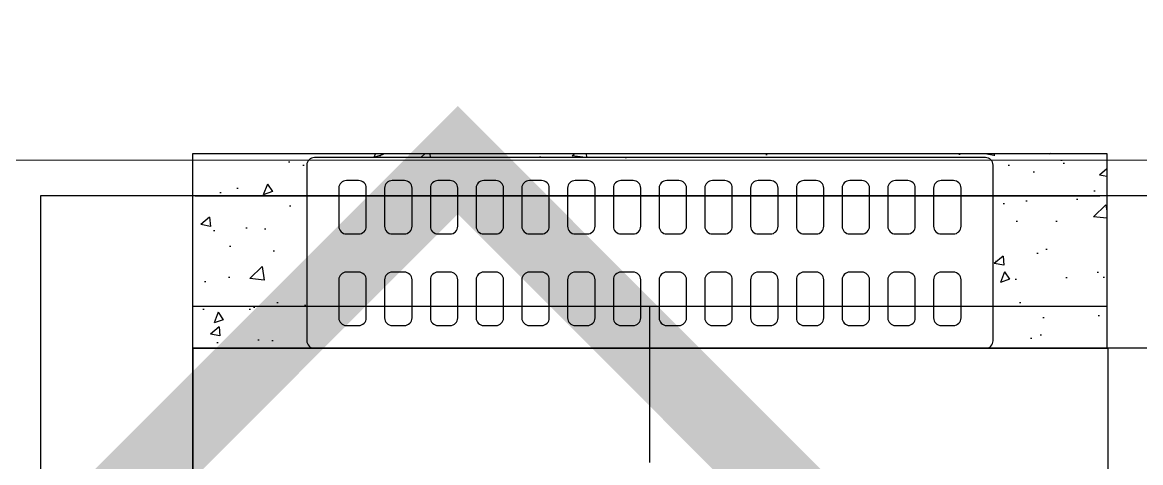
# Model space of a CAD drawing. Header units: millimetres. Extents: x -157642 to 241542, y -22875 to 31024.
# Drawn here: x -54474 to -53008, y 14725 to 15302 of the extents above; entities that cross this region are included whole.
import ezdxf

# ---------------------------------------------------------------- set-up
doc = ezdxf.new("R2010")
doc.units = ezdxf.units.MM
doc.header["$LTSCALE"] = 100
doc.header["$MEASUREMENT"] = 0
doc.linetypes.add('DASHEDX2', pattern=[1.5, 1, -0.5])
for name, color, linetype in [('2', 2, 'Continuous'), ('8', 8, 'Continuous'), ('DBAO', 1, 'Continuous')]:
    doc.layers.add(name, color=color, linetype=linetype)
doc.layers.add('3.Curb', color=6, linetype='Continuous', lineweight=15)
doc.layers.add('4', color=4, linetype='DASHEDX2', transparency=0.1)

# ---------------------------------------------------------------- blocks, each defined once
blk = doc.blocks.new('luoigang')
at = {"layer": 'DBAO'}
for points in [[(-112.5, -14.38, 0.414214), (-111.25, -15.62), (-1.25, -15.62, 0.414214), (0, -14.38), (0, 14.38, 0.414214), (-1.25, 15.62), (-111.25, 15.62, 0.414214), (-112.5, 14.38)], [(-107.25, 4.39, 0.414214), (-106, 3.14), (-104, 3.14, 0.414214), (-102.75, 4.39), (-102.75, 10.64, 0.414214), (-104, 11.89), (-106, 11.89, 0.414214), (-107.25, 10.64)], [(-99.75, 4.39, 0.414214), (-98.5, 3.14), (-96.5, 3.14, 0.414214), (-95.25, 4.39), (-95.25, 10.64, 0.414214), (-96.5, 11.89), (-98.5, 11.89, 0.414214), (-99.75, 10.64)], [(-92.25, 4.39, 0.414214), (-91, 3.14), (-89, 3.14, 0.414214), (-87.75, 4.39), (-87.75, 10.64, 0.414214), (-89, 11.89), (-91, 11.89, 0.414214), (-92.25, 10.64)], [(-84.75, 4.39, 0.414214), (-83.5, 3.14), (-81.5, 3.14, 0.414214), (-80.25, 4.39), (-80.25, 10.64, 0.414214), (-81.5, 11.89), (-83.5, 11.89, 0.414214), (-84.75, 10.64)], [(-77.25, 4.39, 0.414214), (-76, 3.14), (-74, 3.14, 0.414214), (-72.75, 4.39), (-72.75, 10.64, 0.414214), (-74, 11.89), (-76, 11.89, 0.414214), (-77.25, 10.64)], [(-69.75, 4.39, 0.414214), (-68.5, 3.14), (-66.5, 3.14, 0.414214), (-65.25, 4.39), (-65.25, 10.64, 0.414214), (-66.5, 11.89), (-68.5, 11.89, 0.414214), (-69.75, 10.64)], [(-62.25, 4.39, 0.414214), (-61, 3.14), (-59, 3.14, 0.414214), (-57.75, 4.39), (-57.75, 10.64, 0.414214), (-59, 11.89), (-61, 11.89, 0.414214), (-62.25, 10.64)], [(-54.75, 4.39, 0.414214), (-53.5, 3.14), (-51.5, 3.14, 0.414214), (-50.25, 4.39), (-50.25, 10.64, 0.414214), (-51.5, 11.89), (-53.5, 11.89, 0.414214), (-54.75, 10.64)], [(-47.25, 4.39, 0.414214), (-46, 3.14), (-44, 3.14, 0.414214), (-42.75, 4.39), (-42.75, 10.64, 0.414214), (-44, 11.89), (-46, 11.89, 0.414214), (-47.25, 10.64)], [(-39.75, 4.39, 0.414214), (-38.5, 3.14), (-36.5, 3.14, 0.414214), (-35.25, 4.39), (-35.25, 10.64, 0.414214), (-36.5, 11.89), (-38.5, 11.89, 0.414214), (-39.75, 10.64)], [(-32.25, 4.39, 0.414214), (-31, 3.14), (-29, 3.14, 0.414214), (-27.75, 4.39), (-27.75, 10.64, 0.414214), (-29, 11.89), (-31, 11.89, 0.414214), (-32.25, 10.64)], [(-24.75, 4.39, 0.414214), (-23.5, 3.14), (-21.5, 3.14, 0.414214), (-20.25, 4.39), (-20.25, 10.64, 0.414214), (-21.5, 11.89), (-23.5, 11.89, 0.414214), (-24.75, 10.64)], [(-17.25, 4.39, 0.414214), (-16, 3.14), (-14, 3.14, 0.414214), (-12.75, 4.39), (-12.75, 10.64, 0.414214), (-14, 11.89), (-16, 11.89, 0.414214), (-17.25, 10.64)], [(-9.75, 4.39, 0.414214), (-8.5, 3.14), (-6.5, 3.14, 0.414214), (-5.25, 4.39), (-5.25, 10.64, 0.414214), (-6.5, 11.89), (-8.5, 11.89, 0.414214), (-9.75, 10.64)], [(-107.25, -10.61, 0.414214), (-106, -11.86), (-104, -11.86, 0.414214), (-102.75, -10.61), (-102.75, -4.36, 0.414214), (-104, -3.11), (-106, -3.11, 0.414214), (-107.25, -4.36)], [(-99.75, -10.61, 0.414214), (-98.5, -11.86), (-96.5, -11.86, 0.414214), (-95.25, -10.61), (-95.25, -4.36, 0.414214), (-96.5, -3.11), (-98.5, -3.11, 0.414214), (-99.75, -4.36)], [(-92.25, -10.61, 0.414214), (-91, -11.86), (-89, -11.86, 0.414214), (-87.75, -10.61), (-87.75, -4.36, 0.414214), (-89, -3.11), (-91, -3.11, 0.414214), (-92.25, -4.36)], [(-84.75, -10.61, 0.414214), (-83.5, -11.86), (-81.5, -11.86, 0.414214), (-80.25, -10.61), (-80.25, -4.36, 0.414214), (-81.5, -3.11), (-83.5, -3.11, 0.414214), (-84.75, -4.36)], [(-77.25, -10.61, 0.414214), (-76, -11.86), (-74, -11.86, 0.414214), (-72.75, -10.61), (-72.75, -4.36, 0.414214), (-74, -3.11), (-76, -3.11, 0.414214), (-77.25, -4.36)], [(-69.75, -10.61, 0.414214), (-68.5, -11.86), (-66.5, -11.86, 0.414214), (-65.25, -10.61), (-65.25, -4.36, 0.414214), (-66.5, -3.11), (-68.5, -3.11, 0.414214), (-69.75, -4.36)], [(-62.25, -10.61, 0.414214), (-61, -11.86), (-59, -11.86, 0.414214), (-57.75, -10.61), (-57.75, -4.36, 0.414214), (-59, -3.11), (-61, -3.11, 0.414214), (-62.25, -4.36)], [(-54.75, -10.61, 0.414214), (-53.5, -11.86), (-51.5, -11.86, 0.414214), (-50.25, -10.61), (-50.25, -4.36, 0.414214), (-51.5, -3.11), (-53.5, -3.11, 0.414214), (-54.75, -4.36)], [(-47.25, -10.61, 0.414214), (-46, -11.86), (-44, -11.86, 0.414214), (-42.75, -10.61), (-42.75, -4.36, 0.414214), (-44, -3.11), (-46, -3.11, 0.414214), (-47.25, -4.36)], [(-39.75, -10.61, 0.414214), (-38.5, -11.86), (-36.5, -11.86, 0.414214), (-35.25, -10.61), (-35.25, -4.36, 0.414214), (-36.5, -3.11), (-38.5, -3.11, 0.414214), (-39.75, -4.36)], [(-32.25, -10.61, 0.414214), (-31, -11.86), (-29, -11.86, 0.414214), (-27.75, -10.61), (-27.75, -4.36, 0.414214), (-29, -3.11), (-31, -3.11, 0.414214), (-32.25, -4.36)], [(-24.75, -10.61, 0.414214), (-23.5, -11.86), (-21.5, -11.86, 0.414214), (-20.25, -10.61), (-20.25, -4.36, 0.414214), (-21.5, -3.11), (-23.5, -3.11, 0.414214), (-24.75, -4.36)], [(-17.25, -10.61, 0.414214), (-16, -11.86), (-14, -11.86, 0.414214), (-12.75, -10.61), (-12.75, -4.36, 0.414214), (-14, -3.11), (-16, -3.11, 0.414214), (-17.25, -4.36)], [(-9.75, -10.61, 0.414214), (-8.5, -11.86), (-6.5, -11.86, 0.414214), (-5.25, -10.61), (-5.25, -4.36, 0.414214), (-6.5, -3.11), (-8.5, -3.11, 0.414214), (-9.75, -4.36)]]:
    blk.add_lwpolyline(points, format="xyb", close=True, dxfattribs=at)
blk = doc.blocks.new('d1500')
at = {"layer": '8', "ltscale": 3}
h = blk.add_hatch(dxfattribs=at)
h.set_pattern_fill('AR-CONC', color=256, scale=0.02, angle=-90, style=0)
h.set_pattern_definition([(220, (-66.00961, -19.47576), (0.01255043, -0.14345204), [0.015, -0.165]), (275, (-66.00961, -19.47576), (-0.15043843, 0.02775027), [0.012, -0.132]), (169.5486, (-66.00856, -19.48771), (-0.1378879, -0.11570188), [0.01274804, -0.14022842]), (223.8158, (-66.04961, -19.47576), (0.0331038, -0.2134482), [0.0225, -0.2475]), (173.3644, (-66.04685, -19.49354), (-0.1948236, -0.18693254), [0.01912206, -0.2103426]), (278.8158, (-66.0496, -19.47576), (-0.1948237, -0.1869324), [0.018, -0.198]), (249, (-66.03961, -19.49576), (0.08052378, -0.11938141), [0.015, -0.165]), (304, (-66.03961, -19.49576), (-0.14503, -0.04866307), [0.012, -0.132]), (198.5486, (-66.0329, -19.5057), (-0.0645061, -0.16804453), [0.01274804, -0.14022842]), (232.5, (-66.00961, -19.475757), (-0.06657877, -0.00243197), [0, -0.1304, 0, -0.134, 0, -0.1325]), (262.5, (-66.00961, -19.47576), (-0.07888234, -0.05261391), [0, -0.0764, 0, -0.1274, 0, -0.0505]), (302.5, (-66.00961, -19.431157), (0.004510974, -0.106764487), [0, -0.05, 0, -0.156, 0, -0.207]), (312.5, (-66.00961, -19.41116), (-0.020021, -0.11663723), [0, -0.065, 0, -0.1036, 0, -0.147])])
h.paths.add_polyline_path([(-0.6014, 0), (-0.6014, 0.1995), (-0.6014, 0.2), (-0.6014, 0.2551), (-0.0014, 0.2551), (-0.0014, 0.25), (-0.4507, 0.25), (-0.4507, 0)])
h.paths.add_polyline_path([(0.4493, 0), (0.4493, 0.25), (-0.0014, 0.25), (-0.0014, 0.2551), (0.5986, 0.2551), (0.5986, 0)])
at = {"layer": '4', "ltscale": 3}
for p, q in [((-0.6, 0.2551), (0.5986, 0.2551)), ((-0.6, 0), (-0.6, 0.2551)), ((0.5986, 0.2551), (0.5986, 0)), ((-0.6, 0), (-0.6, -1.0434)), ((0.5986, 0), (-0.6, 0)), ((-0.6, 0), (-0.5711, 0)), ((0.5986, 0), (-0.6, 0))]:
    blk.add_line(p, q, dxfattribs=at)
for points in [[(-0.8, -2.6), (1.4, -2.6), (1.4, 0.2), (-0.8, 0.2)], [(-0.6, -2.4), (1.2, -2.4), (1.2, 0), (-0.6, 0)]]:
    blk.add_lwpolyline(points, close=True, dxfattribs=at)
at = {"layer": '4', "ltscale": 1.5}
blk.add_lwpolyline([(0.6, 0), (0.6, -1.2), (-0.6, -1.2), (-0.6, 0)], close=True, dxfattribs=at)
at = {"layer": '8', "ltscale": 1.5}
blk.add_line((-0.0007, -0.1497), (-0.0007, 0.0551), dxfattribs=at)
for points in [[(-0.5969, 0.2), (0.5894, 0.2)], [(-0.6, 0.0551), (0.5986, 0.0551)]]:
    blk.add_lwpolyline(points, dxfattribs=at)
at = {"xscale": 0.008000000030733645, "yscale": 0.008000000030733645, "zscale": 0.008000000030733645, "rotation": 180}
blk.add_blockref('luoigang', (-0.4507, 0.125), dxfattribs=at)

msp = doc.modelspace()

# ---------------------------------------------------------------- linework, layer by layer
at = {"layer": '2', "ltscale": 0.5, "const_width": 100}
msp.add_lwpolyline([(-51903.2, 15121.8), (-51903.3, 13121.8), (-53903.2, 15121.8), (-55903.3, 13121.8), (-57903.2, 15121.8), (-59903.3, 13121.8), (-61903.2, 15121.8), (-63903.3, 13121.8), (-65903.2, 15121.8), (-67903.3, 13121.8), (-67903.2, 15121.8)], dxfattribs=at)
at = {"layer": '3.Curb'}
msp.add_lwpolyline([(-157641.5, 18873.1), (-137154.4, 18872.5), (-87154.8, 15121.8), (-51903.2, 15121.8, 0.414207), (-43403.2, 23621.6), (-43403.1, 30335)], format="xyb", dxfattribs=at)

# ---------------------------------------------------------------- block references
at = {"xscale": 999.9999999999995, "yscale": 999.9999999999995, "zscale": 999.9999999999995, "rotation": 1.903093957980094e-07}
msp.add_blockref('d1500', (-53650.6, 14875.1), dxfattribs=at)

doc.saveas('drawing.dxf')
